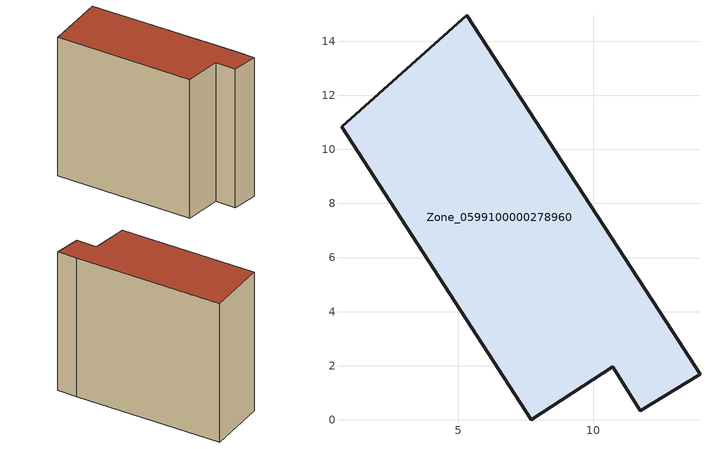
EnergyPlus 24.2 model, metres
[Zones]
Zone_0599100000278960
 floor ground (C_G): 13.94,1.68 11.73,0.34 10.71,1.96 7.7,0 0.68,10.84 5.32,14.96 12.94,3.26 z0
 wall outside (C_F): 11.73,0.34 13.94,1.68 12.94,3.26 5.32,14.96 0.68,10.84 7.7,0 10.71,1.96 11.73,0.34 z0:12.39
 roof outside (C_R): 5.32,14.96 0.68,10.84 7.7,0 10.71,1.96 11.73,0.34 13.94,1.68 12.94,3.26 z12.39
[BUILDING]
Pand.0599100000278960: North Axis=0; Terrain=City; Loads Convergence Tolerance Value=0.04; Temperature Convergence Tolerance Value=0.4; Solar Distribution=FullExterior; Maximum Number of Warmup Days=25; Minimum Number of Warmup Days=1
[Site:Location]
Rotterdam.The.Hague.AP_ZH_NLD Design_Conditions: Latitude=51.96; Longitude=4.45; Time Zone=1; Elevation=-4.5
[SITE:GROUNDTEMPERATURE:BUILDINGSURFACE]
18, 18, 18, 18, 18, 18, 18, 18, 18, 18, 18, 18
[MATERIAL] Thermal Absorptance=0.9; Solar Absorptance=0.7; Visible Absorptance=0.7
Name | Roughness | Thickness | Conductivity | Density | Specific Heat
G.TI.1946 | MediumSmooth | 0.15 | 1 | 540 | 1210
F.TI.1946 | Rough | 0.3 | 0.857143 | 1920 | 840
R.TI.1946 | MediumRough | 0.2 | 0.1 | 1500 | 1000
[CONSTRUCTION]
C_G: G.TI.1946
C_F: F.TI.1946
C_R: R.TI.1946
[ZONE]
Zone_0599100000278960: Type=1; Multiplier=1; Ceiling Height=Autocalculate; Volume=Autocalculate; Floor Area=autocalculate; Part of Total Floor Area=Yes
[ZONEINFILTRATION:DESIGNFLOWRATE]
Infil_Zone_0599100000278960: Zone or ZoneList or Space or SpaceList=Zone_0599100000278960; Schedule=AlwaysOn; Design Flow Rate Calculation Method=Flow/Area; Flow Rate per Floor Area=0.003; Constant Term Coefficient=1; Temperature Term Coefficient=0; Velocity Term Coefficient=0; Velocity Squared Term Coefficient=0
[HVACTEMPLATE:ZONE:IDEALLOADSAIRSYSTEM]
Zone_0599100000278960: Maximum Heating Supply Air Temperature=50; Minimum Cooling Supply Air Temperature=13; Maximum Heating Supply Air Humidity Ratio=0.0156; Minimum Cooling Supply Air Humidity Ratio=0.0077; Heating Limit=NoLimit; Cooling Limit=NoLimit; Dehumidification Control Type=ConstantSensibleHeatRatio; Cooling Sensible Heat Ratio=0.7; Dehumidification Setpoint=60; Humidification Control Type=None; Humidification Setpoint=30; Outdoor Air Method=None; Outdoor Air Flow Rate per Person=0.00944; Outdoor Air Flow Rate per Zone Floor Area=0; Outdoor Air Flow Rate per Zone=0; Demand Controlled Ventilation Type=None; Outdoor Air Economizer Type=NoEconomizer; Heat Recovery Type=None; Sensible Heat Recovery Effectiveness=0.7; Latent Heat Recovery Effectiveness=0.65
[ZONECONTROL:THERMOSTAT]
ThermostatControl_Zone_0599100000278960: Zone or ZoneList=Zone_0599100000278960; Control Type Schedule=DualSetpointControlType; Control 1=Thermostat_Zone_0599100000278960; Temperature Difference Between Cutout And Setpoint=0
[THERMOSTATSETPOINT:DUALSETPOINT]
Thermostat_Zone_0599100000278960: Heating Setpoint Temperature Schedule=HeatingSetpoint_Zone_0599100000278960; Cooling Setpoint Temperature Schedule=CoolingSetpoint_Zone_0599100000278960
[SCHEDULE:COMPACT]
HeatingSetpoint_Zone_0599100000278960: Through: 12/31, For: AllDays, Until: 24:00, 21
CoolingSetpoint_Zone_0599100000278960: Through: 12/31, For: AllDays, Until: 24:00, 24
DualSetpointControlType: Through: 12/31, For: AllDays, Until: 24:00, 4
AlwaysOn: Through: 12/31, For: AllDays, Until: 24:00, 1
